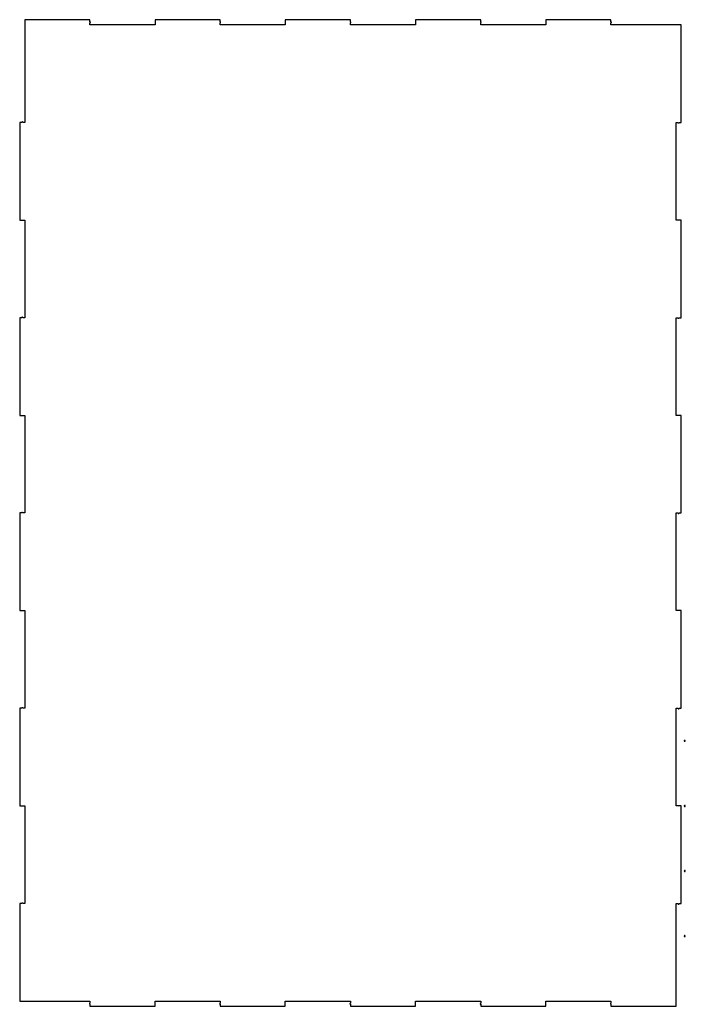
# Model space of a CAD drawing. Header units: metres. Extents: x 7 to 1655, y 5 to 613.
# Drawn here: x 7 to 416, y 7 to 613 of the extents above; entities that cross this region are included whole.
import ezdxf

# ---------------------------------------------------------------- set-up
doc = ezdxf.new("R2010")
doc.units = ezdxf.units.M

msp = doc.modelspace()

# ---------------------------------------------------------------- linework, layer by layer
for p, q in [((50, 613.1), (10, 613.1)), ((10, 613.1), (10, 550)), ((50, 611.86), (50, 613.1)), ((130, 613.1), (90, 613.1)), ((90, 613.1), (90, 610)), ((130, 611.86), (130, 613.1)), ((210, 613.1), (170, 613.1)), ((170, 613.1), (170, 610)), ((210, 611.86), (210, 613.1)), ((290, 613.1), (250, 613.1)), ((250, 613.1), (250, 610)), ((290, 611.86), (290, 613.1)), ((370, 613.1), (330, 613.1)), ((330, 613.1), (330, 610)), ((370, 611.86), (370, 613.1)), ((50.0324, 611.858), (50, 611.86)), ((50, 611.24), (50.0324, 611.242)), ((50, 610), (50, 611.24)), ((90, 610), (50, 610)), ((50.0645, 611.853), (50.0324, 611.858)), ((50.0324, 611.242), (50.0645, 611.247)), ((50.0958, 611.845), (50.0645, 611.853)), ((50.0645, 611.247), (50.0958, 611.255)), ((50.1261, 611.833), (50.0958, 611.845)), ((50.0958, 611.255), (50.1261, 611.267)), ((50.155, 611.818), (50.1261, 611.833)), ((50.1261, 611.267), (50.155, 611.282)), ((50.1822, 611.801), (50.155, 611.818)), ((50.155, 611.282), (50.1822, 611.299)), ((50.2074, 611.78), (50.1822, 611.801)), ((50.1822, 611.299), (50.2074, 611.32)), ((50.2304, 611.757), (50.2074, 611.78)), ((50.2074, 611.32), (50.2304, 611.343)), ((50.2508, 611.732), (50.2304, 611.757)), ((50.2304, 611.343), (50.2508, 611.368)), ((50.2685, 611.705), (50.2508, 611.732)), ((50.2508, 611.368), (50.2685, 611.395)), ((50.2832, 611.676), (50.2685, 611.705)), ((50.2685, 611.395), (50.2832, 611.424)), ((50.2948, 611.646), (50.2832, 611.676)), ((50.2832, 611.424), (50.2948, 611.454)), ((50.3032, 611.614), (50.2948, 611.646)), ((50.2948, 611.454), (50.3032, 611.486)), ((50.3083, 611.582), (50.3032, 611.614)), ((50.3032, 611.486), (50.3083, 611.518)), ((50.31, 611.55), (50.3083, 611.582)), ((50.3083, 611.518), (50.31, 611.55)), ((130.032, 611.858), (130, 611.86)), ((130, 611.24), (130.032, 611.242)), ((130, 610), (130, 611.24)), ((170, 610), (130, 610)), ((130.064, 611.853), (130.032, 611.858)), ((130.032, 611.242), (130.064, 611.247)), ((130.096, 611.845), (130.064, 611.853)), ((130.064, 611.247), (130.096, 611.255)), ((130.126, 611.833), (130.096, 611.845)), ((130.096, 611.255), (130.126, 611.267)), ((130.155, 611.818), (130.126, 611.833)), ((130.126, 611.267), (130.155, 611.282)), ((130.182, 611.801), (130.155, 611.818)), ((130.155, 611.282), (130.182, 611.299)), ((130.207, 611.78), (130.182, 611.801)), ((130.182, 611.299), (130.207, 611.32)), ((130.23, 611.757), (130.207, 611.78)), ((130.207, 611.32), (130.23, 611.343)), ((130.251, 611.732), (130.23, 611.757)), ((130.23, 611.343), (130.251, 611.368)), ((130.268, 611.705), (130.251, 611.732)), ((130.251, 611.368), (130.268, 611.395)), ((130.283, 611.676), (130.268, 611.705)), ((130.268, 611.395), (130.283, 611.424)), ((130.295, 611.646), (130.283, 611.676)), ((130.283, 611.424), (130.295, 611.454)), ((130.303, 611.614), (130.295, 611.646)), ((130.295, 611.454), (130.303, 611.486)), ((130.308, 611.582), (130.303, 611.614)), ((130.303, 611.486), (130.308, 611.518)), ((130.31, 611.55), (130.308, 611.582)), ((130.308, 611.518), (130.31, 611.55)), ((210.032, 611.858), (210, 611.86)), ((210, 611.24), (210.032, 611.242)), ((210, 610), (210, 611.24)), ((250, 610), (210, 610)), ((210.064, 611.853), (210.032, 611.858)), ((210.032, 611.242), (210.064, 611.247)), ((210.096, 611.845), (210.064, 611.853)), ((210.064, 611.247), (210.096, 611.255)), ((210.126, 611.833), (210.096, 611.845)), ((210.096, 611.255), (210.126, 611.267)), ((210.155, 611.818), (210.126, 611.833)), ((210.126, 611.267), (210.155, 611.282)), ((210.182, 611.801), (210.155, 611.818)), ((210.155, 611.282), (210.182, 611.299)), ((210.207, 611.78), (210.182, 611.801)), ((210.182, 611.299), (210.207, 611.32)), ((210.23, 611.757), (210.207, 611.78)), ((210.207, 611.32), (210.23, 611.343)), ((210.251, 611.732), (210.23, 611.757)), ((210.23, 611.343), (210.251, 611.368)), ((210.268, 611.705), (210.251, 611.732)), ((210.251, 611.368), (210.268, 611.395)), ((210.283, 611.676), (210.268, 611.705)), ((210.268, 611.395), (210.283, 611.424)), ((210.295, 611.646), (210.283, 611.676)), ((210.283, 611.424), (210.295, 611.454)), ((210.303, 611.614), (210.295, 611.646)), ((210.295, 611.454), (210.303, 611.486)), ((210.308, 611.582), (210.303, 611.614)), ((210.303, 611.486), (210.308, 611.518)), ((210.31, 611.55), (210.308, 611.582)), ((210.308, 611.518), (210.31, 611.55)), ((290.032, 611.858), (290, 611.86)), ((290, 611.24), (290.032, 611.242)), ((290, 610), (290, 611.24)), ((330, 610), (290, 610)), ((290.064, 611.853), (290.032, 611.858)), ((290.032, 611.242), (290.064, 611.247)), ((290.096, 611.845), (290.064, 611.853)), ((290.064, 611.247), (290.096, 611.255)), ((290.126, 611.833), (290.096, 611.845)), ((290.096, 611.255), (290.126, 611.267)), ((290.155, 611.818), (290.126, 611.833)), ((290.126, 611.267), (290.155, 611.282)), ((290.182, 611.801), (290.155, 611.818)), ((290.155, 611.282), (290.182, 611.299)), ((290.207, 611.78), (290.182, 611.801)), ((290.182, 611.299), (290.207, 611.32)), ((290.23, 611.757), (290.207, 611.78)), ((290.207, 611.32), (290.23, 611.343)), ((290.251, 611.732), (290.23, 611.757)), ((290.23, 611.343), (290.251, 611.368)), ((290.268, 611.705), (290.251, 611.732)), ((290.251, 611.368), (290.268, 611.395)), ((290.283, 611.676), (290.268, 611.705)), ((290.268, 611.395), (290.283, 611.424)), ((290.295, 611.646), (290.283, 611.676)), ((290.283, 611.424), (290.295, 611.454)), ((290.303, 611.614), (290.295, 611.646)), ((290.295, 611.454), (290.303, 611.486)), ((290.308, 611.582), (290.303, 611.614)), ((290.303, 611.486), (290.308, 611.518)), ((290.31, 611.55), (290.308, 611.582)), ((290.308, 611.518), (290.31, 611.55)), ((370.032, 611.858), (370, 611.86)), ((370, 611.24), (370.032, 611.242)), ((370, 610), (370, 611.24)), ((413.1, 610), (370, 610)), ((370.064, 611.853), (370.032, 611.858)), ((370.032, 611.242), (370.064, 611.247)), ((370.096, 611.845), (370.064, 611.853)), ((370.064, 611.247), (370.096, 611.255)), ((370.126, 611.833), (370.096, 611.845)), ((370.096, 611.255), (370.126, 611.267)), ((370.155, 611.818), (370.126, 611.833)), ((370.126, 611.267), (370.155, 611.282)), ((370.182, 611.801), (370.155, 611.818)), ((370.155, 611.282), (370.182, 611.299)), ((370.207, 611.78), (370.182, 611.801)), ((370.182, 611.299), (370.207, 611.32)), ((370.23, 611.757), (370.207, 611.78)), ((370.207, 611.32), (370.23, 611.343)), ((370.251, 611.732), (370.23, 611.757)), ((370.23, 611.343), (370.251, 611.368)), ((370.268, 611.705), (370.251, 611.732)), ((370.251, 611.368), (370.268, 611.395)), ((370.283, 611.676), (370.268, 611.705)), ((370.268, 611.395), (370.283, 611.424)), ((370.295, 611.646), (370.283, 611.676)), ((370.283, 611.424), (370.295, 611.454)), ((370.303, 611.614), (370.295, 611.646)), ((370.295, 611.454), (370.303, 611.486)), ((370.308, 611.582), (370.303, 611.614)), ((370.303, 611.486), (370.308, 611.518)), ((370.31, 611.55), (370.308, 611.582)), ((370.308, 611.518), (370.31, 611.55)), ((413.1, 550), (413.1, 610)), ((8.14, 550), (6.89999, 550)), ((6.89999, 550), (6.89999, 490)), ((8.14169, 550.032), (8.14, 550)), ((8.14677, 550.064), (8.14169, 550.032)), ((8.15517, 550.096), (8.14677, 550.064)), ((8.16679, 550.126), (8.15517, 550.096)), ((8.18152, 550.155), (8.16679, 550.126)), ((8.1992, 550.182), (8.18152, 550.155)), ((8.21962, 550.207), (8.1992, 550.182)), ((8.24257, 550.23), (8.21962, 550.207)), ((8.26778, 550.251), (8.24257, 550.23)), ((8.295, 550.268), (8.26778, 550.251)), ((8.3239, 550.283), (8.295, 550.268)), ((8.3542, 550.295), (8.3239, 550.283)), ((8.38554, 550.303), (8.3542, 550.295)), ((8.41759, 550.308), (8.38554, 550.303)), ((8.45, 550.31), (8.41759, 550.308)), ((8.48239, 550.308), (8.45, 550.31)), ((8.51445, 550.303), (8.48239, 550.308)), ((8.54579, 550.295), (8.51445, 550.303)), ((8.57608, 550.283), (8.54579, 550.295)), ((8.605, 550.268), (8.57608, 550.283)), ((8.6322, 550.251), (8.605, 550.268)), ((8.65742, 550.23), (8.6322, 550.251)), ((8.68037, 550.207), (8.65742, 550.23)), ((8.70079, 550.182), (8.68037, 550.207)), ((8.71846, 550.155), (8.70079, 550.182)), ((8.7332, 550.126), (8.71846, 550.155)), ((8.74483, 550.096), (8.7332, 550.126)), ((8.75322, 550.064), (8.74483, 550.096)), ((8.7583, 550.032), (8.75322, 550.064)), ((8.75999, 550), (8.7583, 550.032)), ((10, 550), (8.75999, 550)), ((410, 490), (410, 550)), ((410, 550), (411.24, 550)), ((411.24, 550), (411.242, 549.968)), ((411.242, 549.968), (411.247, 549.936)), ((411.247, 549.936), (411.255, 549.904)), ((411.255, 549.904), (411.267, 549.874)), ((411.267, 549.874), (411.282, 549.845)), ((411.282, 549.845), (411.299, 549.818)), ((411.299, 549.818), (411.32, 549.793)), ((411.32, 549.793), (411.343, 549.77)), ((411.343, 549.77), (411.368, 549.749)), ((411.368, 549.749), (411.395, 549.732)), ((411.395, 549.732), (411.424, 549.717)), ((411.424, 549.717), (411.454, 549.705)), ((411.454, 549.705), (411.486, 549.697)), ((411.486, 549.697), (411.518, 549.692)), ((411.518, 549.692), (411.55, 549.69)), ((411.55, 549.69), (411.582, 549.692)), ((411.582, 549.692), (411.614, 549.697)), ((411.614, 549.697), (411.646, 549.705)), ((411.646, 549.705), (411.676, 549.717)), ((411.676, 549.717), (411.705, 549.732)), ((411.705, 549.732), (411.732, 549.749)), ((411.732, 549.749), (411.757, 549.77)), ((411.757, 549.77), (411.78, 549.793)), ((411.78, 549.793), (411.801, 549.818)), ((411.801, 549.818), (411.818, 549.845)), ((411.818, 549.845), (411.833, 549.874)), ((411.833, 549.874), (411.845, 549.904)), ((411.845, 549.904), (411.853, 549.936)), ((411.853, 549.936), (411.858, 549.968)), ((411.858, 549.968), (411.86, 550)), ((411.86, 550), (413.1, 550)), ((6.89999, 490), (10, 490)), ((10, 490), (10, 430)), ((413.1, 490), (410, 490)), ((413.1, 430), (413.1, 490)), ((8.14, 430), (6.89999, 430)), ((6.89999, 430), (6.89999, 370)), ((8.14169, 430.032), (8.14, 430)), ((8.14677, 430.064), (8.14169, 430.032)), ((8.15517, 430.096), (8.14677, 430.064)), ((8.16679, 430.126), (8.15517, 430.096)), ((8.18152, 430.155), (8.16679, 430.126)), ((8.1992, 430.182), (8.18152, 430.155)), ((8.21962, 430.207), (8.1992, 430.182)), ((8.24257, 430.23), (8.21962, 430.207)), ((8.26778, 430.251), (8.24257, 430.23)), ((8.295, 430.268), (8.26778, 430.251)), ((8.3239, 430.283), (8.295, 430.268)), ((8.3542, 430.295), (8.3239, 430.283)), ((8.38554, 430.303), (8.3542, 430.295)), ((8.41759, 430.308), (8.38554, 430.303)), ((8.45, 430.31), (8.41759, 430.308)), ((8.48239, 430.308), (8.45, 430.31)), ((8.51445, 430.303), (8.48239, 430.308)), ((8.54579, 430.295), (8.51445, 430.303)), ((8.57608, 430.283), (8.54579, 430.295)), ((8.605, 430.268), (8.57608, 430.283)), ((8.6322, 430.251), (8.605, 430.268)), ((8.65742, 430.23), (8.6322, 430.251)), ((8.68037, 430.207), (8.65742, 430.23)), ((8.70079, 430.182), (8.68037, 430.207)), ((8.71846, 430.155), (8.70079, 430.182)), ((8.7332, 430.126), (8.71846, 430.155)), ((8.74483, 430.096), (8.7332, 430.126)), ((8.75322, 430.064), (8.74483, 430.096)), ((8.7583, 430.032), (8.75322, 430.064)), ((8.75999, 430), (8.7583, 430.032)), ((10, 430), (8.75999, 430)), ((410, 370), (410, 430)), ((410, 430), (411.24, 430)), ((411.24, 430), (411.242, 429.968)), ((411.242, 429.968), (411.247, 429.936)), ((411.247, 429.936), (411.255, 429.904)), ((411.255, 429.904), (411.267, 429.874)), ((411.267, 429.874), (411.282, 429.845)), ((411.282, 429.845), (411.299, 429.818)), ((411.299, 429.818), (411.32, 429.793)), ((411.32, 429.793), (411.343, 429.77)), ((411.343, 429.77), (411.368, 429.749)), ((411.368, 429.749), (411.395, 429.732)), ((411.395, 429.732), (411.424, 429.717)), ((411.424, 429.717), (411.454, 429.705)), ((411.454, 429.705), (411.486, 429.697)), ((411.486, 429.697), (411.518, 429.692)), ((411.518, 429.692), (411.55, 429.69)), ((411.55, 429.69), (411.582, 429.692)), ((411.582, 429.692), (411.614, 429.697)), ((411.614, 429.697), (411.646, 429.705)), ((411.646, 429.705), (411.676, 429.717)), ((411.676, 429.717), (411.705, 429.732)), ((411.705, 429.732), (411.732, 429.749)), ((411.732, 429.749), (411.757, 429.77)), ((411.757, 429.77), (411.78, 429.793)), ((411.78, 429.793), (411.801, 429.818)), ((411.801, 429.818), (411.818, 429.845)), ((411.818, 429.845), (411.833, 429.874)), ((411.833, 429.874), (411.845, 429.904)), ((411.845, 429.904), (411.853, 429.936)), ((411.853, 429.936), (411.858, 429.968)), ((411.858, 429.968), (411.86, 430)), ((411.86, 430), (413.1, 430)), ((6.89999, 370), (10, 370)), ((10, 370), (10, 310)), ((413.1, 370), (410, 370)), ((413.1, 310), (413.1, 370)), ((8.14, 310), (6.89999, 310)), ((6.89999, 310), (6.89999, 250)), ((8.14169, 310.032), (8.14, 310)), ((8.14677, 310.064), (8.14169, 310.032)), ((8.15517, 310.096), (8.14677, 310.064)), ((8.16679, 310.126), (8.15517, 310.096)), ((8.18152, 310.155), (8.16679, 310.126)), ((8.1992, 310.182), (8.18152, 310.155)), ((8.21962, 310.207), (8.1992, 310.182)), ((8.24257, 310.23), (8.21962, 310.207)), ((8.26778, 310.251), (8.24257, 310.23)), ((8.295, 310.268), (8.26778, 310.251)), ((8.3239, 310.283), (8.295, 310.268)), ((8.3542, 310.295), (8.3239, 310.283)), ((8.38554, 310.303), (8.3542, 310.295)), ((8.41759, 310.308), (8.38554, 310.303)), ((8.45, 310.31), (8.41759, 310.308)), ((8.48239, 310.308), (8.45, 310.31)), ((8.51445, 310.303), (8.48239, 310.308)), ((8.54579, 310.295), (8.51445, 310.303)), ((8.57608, 310.283), (8.54579, 310.295)), ((8.605, 310.268), (8.57608, 310.283)), ((8.6322, 310.251), (8.605, 310.268)), ((8.65742, 310.23), (8.6322, 310.251)), ((8.68037, 310.207), (8.65742, 310.23)), ((8.70079, 310.182), (8.68037, 310.207)), ((8.71846, 310.155), (8.70079, 310.182)), ((8.7332, 310.126), (8.71846, 310.155)), ((8.74483, 310.096), (8.7332, 310.126)), ((8.75322, 310.064), (8.74483, 310.096)), ((8.7583, 310.032), (8.75322, 310.064)), ((8.75999, 310), (8.7583, 310.032)), ((10, 310), (8.75999, 310)), ((410, 250), (410, 310)), ((410, 310), (411.24, 310)), ((411.24, 310), (411.242, 309.968)), ((411.242, 309.968), (411.247, 309.936)), ((411.247, 309.936), (411.255, 309.904)), ((411.255, 309.904), (411.267, 309.874)), ((411.267, 309.874), (411.282, 309.845)), ((411.282, 309.845), (411.299, 309.818)), ((411.299, 309.818), (411.32, 309.793)), ((411.32, 309.793), (411.343, 309.77)), ((411.343, 309.77), (411.368, 309.749)), ((411.368, 309.749), (411.395, 309.732)), ((411.395, 309.732), (411.424, 309.717)), ((411.424, 309.717), (411.454, 309.705)), ((411.454, 309.705), (411.486, 309.697)), ((411.486, 309.697), (411.518, 309.692)), ((411.518, 309.692), (411.55, 309.69)), ((411.55, 309.69), (411.582, 309.692)), ((411.582, 309.692), (411.614, 309.697)), ((411.614, 309.697), (411.646, 309.705)), ((411.646, 309.705), (411.676, 309.717)), ((411.676, 309.717), (411.705, 309.732)), ((411.705, 309.732), (411.732, 309.749)), ((411.732, 309.749), (411.757, 309.77)), ((411.757, 309.77), (411.78, 309.793)), ((411.78, 309.793), (411.801, 309.818)), ((411.801, 309.818), (411.818, 309.845)), ((411.818, 309.845), (411.833, 309.874)), ((411.833, 309.874), (411.845, 309.904)), ((411.845, 309.904), (411.853, 309.936)), ((411.853, 309.936), (411.858, 309.968)), ((411.858, 309.968), (411.86, 310)), ((411.86, 310), (413.1, 310)), ((6.89999, 250), (10, 250)), ((10, 250), (10, 190)), ((413.1, 250), (410, 250)), ((413.1, 190), (413.1, 250)), ((8.14, 190), (6.89999, 190)), ((6.89999, 190), (6.89999, 130)), ((8.14169, 190.032), (8.14, 190)), ((8.14677, 190.064), (8.14169, 190.032)), ((8.15517, 190.096), (8.14677, 190.064)), ((8.16679, 190.126), (8.15517, 190.096)), ((8.18152, 190.155), (8.16679, 190.126)), ((8.1992, 190.182), (8.18152, 190.155)), ((8.21962, 190.207), (8.1992, 190.182)), ((8.24257, 190.23), (8.21962, 190.207)), ((8.26778, 190.251), (8.24257, 190.23)), ((8.295, 190.268), (8.26778, 190.251)), ((8.3239, 190.283), (8.295, 190.268)), ((8.3542, 190.295), (8.3239, 190.283)), ((8.38554, 190.303), (8.3542, 190.295)), ((8.41759, 190.308), (8.38554, 190.303)), ((8.45, 190.31), (8.41759, 190.308)), ((8.48239, 190.308), (8.45, 190.31)), ((8.51445, 190.303), (8.48239, 190.308)), ((8.54579, 190.295), (8.51445, 190.303)), ((8.57608, 190.283), (8.54579, 190.295)), ((8.605, 190.268), (8.57608, 190.283)), ((8.6322, 190.251), (8.605, 190.268)), ((8.65742, 190.23), (8.6322, 190.251)), ((8.68037, 190.207), (8.65742, 190.23)), ((8.70079, 190.182), (8.68037, 190.207)), ((8.71846, 190.155), (8.70079, 190.182)), ((8.7332, 190.126), (8.71846, 190.155)), ((8.74483, 190.096), (8.7332, 190.126)), ((8.75322, 190.064), (8.74483, 190.096)), ((8.7583, 190.032), (8.75322, 190.064)), ((8.75999, 190), (8.7583, 190.032)), ((10, 190), (8.75999, 190)), ((410, 130), (410, 190)), ((410, 190), (411.24, 190)), ((411.24, 190), (411.242, 189.968)), ((411.242, 189.968), (411.247, 189.936)), ((411.247, 189.936), (411.255, 189.904)), ((411.255, 189.904), (411.267, 189.874)), ((411.267, 189.874), (411.282, 189.845)), ((411.282, 189.845), (411.299, 189.818)), ((411.299, 189.818), (411.32, 189.793)), ((411.32, 189.793), (411.343, 189.77)), ((411.343, 189.77), (411.368, 189.749)), ((411.368, 189.749), (411.395, 189.732)), ((411.395, 189.732), (411.424, 189.717)), ((411.424, 189.717), (411.454, 189.705)), ((411.454, 189.705), (411.486, 189.697)), ((411.486, 189.697), (411.518, 189.692)), ((411.518, 189.692), (411.55, 189.69)), ((411.55, 189.69), (411.582, 189.692)), ((411.582, 189.692), (411.614, 189.697)), ((411.614, 189.697), (411.646, 189.705)), ((411.646, 189.705), (411.676, 189.717)), ((411.676, 189.717), (411.705, 189.732)), ((411.705, 189.732), (411.732, 189.749)), ((411.732, 189.749), (411.757, 189.77)), ((411.757, 189.77), (411.78, 189.793)), ((411.78, 189.793), (411.801, 189.818)), ((411.801, 189.818), (411.818, 189.845)), ((411.818, 189.845), (411.833, 189.874)), ((411.833, 189.874), (411.845, 189.904)), ((411.845, 189.904), (411.853, 189.936)), ((411.853, 189.936), (411.858, 189.968)), ((411.858, 189.968), (411.86, 190)), ((411.86, 190), (413.1, 190)), ((415.042, 170.032), (415.04, 170)), ((415.04, 170), (415.042, 169.968)), ((415.047, 170.064), (415.042, 170.032)), ((415.042, 169.968), (415.047, 169.936)), ((415.055, 170.096), (415.047, 170.064)), ((415.047, 169.936), (415.055, 169.904)), ((415.067, 170.126), (415.055, 170.096)), ((415.055, 169.904), (415.067, 169.874)), ((415.082, 170.155), (415.067, 170.126)), ((415.067, 169.874), (415.082, 169.845)), ((415.099, 170.182), (415.082, 170.155)), ((415.082, 169.845), (415.099, 169.818)), ((415.12, 170.207), (415.099, 170.182)), ((415.099, 169.818), (415.12, 169.793)), ((415.143, 170.23), (415.12, 170.207)), ((415.12, 169.793), (415.143, 169.77)), ((415.168, 170.251), (415.143, 170.23)), ((415.143, 169.77), (415.168, 169.749)), ((415.195, 170.268), (415.168, 170.251)), ((415.168, 169.749), (415.195, 169.732)), ((415.224, 170.283), (415.195, 170.268)), ((415.254, 170.295), (415.224, 170.283)), ((415.286, 170.303), (415.254, 170.295)), ((415.318, 170.308), (415.286, 170.303)), ((415.35, 170.31), (415.318, 170.308)), ((415.382, 170.308), (415.35, 170.31)), ((415.414, 170.303), (415.382, 170.308)), ((415.446, 170.295), (415.414, 170.303)), ((415.476, 170.283), (415.446, 170.295)), ((415.505, 170.268), (415.476, 170.283)), ((415.532, 170.251), (415.505, 170.268)), ((415.505, 169.732), (415.532, 169.749)), ((415.557, 170.23), (415.532, 170.251)), ((415.532, 169.749), (415.557, 169.77)), ((415.58, 170.207), (415.557, 170.23)), ((415.557, 169.77), (415.58, 169.793)), ((415.601, 170.182), (415.58, 170.207)), ((415.58, 169.793), (415.601, 169.818)), ((415.618, 170.155), (415.601, 170.182)), ((415.601, 169.818), (415.618, 169.845)), ((415.633, 170.126), (415.618, 170.155)), ((415.618, 169.845), (415.633, 169.874)), ((415.645, 170.096), (415.633, 170.126)), ((415.633, 169.874), (415.645, 169.904)), ((415.653, 170.064), (415.645, 170.096)), ((415.645, 169.904), (415.653, 169.936)), ((415.658, 170.032), (415.653, 170.064)), ((415.653, 169.936), (415.658, 169.968)), ((415.66, 170), (415.658, 170.032)), ((415.658, 169.968), (415.66, 170)), ((415.195, 169.732), (415.224, 169.717)), ((415.224, 169.717), (415.254, 169.705)), ((415.254, 169.705), (415.286, 169.697)), ((415.286, 169.697), (415.318, 169.692)), ((415.318, 169.692), (415.35, 169.69)), ((415.35, 169.69), (415.382, 169.692)), ((415.382, 169.692), (415.414, 169.697)), ((415.414, 169.697), (415.446, 169.705)), ((415.446, 169.705), (415.476, 169.717)), ((415.476, 169.717), (415.505, 169.732)), ((6.89999, 130), (10, 130)), ((10, 130), (10, 70)), ((413.1, 130), (410, 130)), ((413.1, 70), (413.1, 130)), ((415.042, 130.032), (415.04, 130)), ((415.04, 130), (415.042, 129.968)), ((415.047, 130.064), (415.042, 130.032)), ((415.042, 129.968), (415.047, 129.936)), ((415.055, 130.096), (415.047, 130.064)), ((415.047, 129.936), (415.055, 129.904)), ((415.067, 130.126), (415.055, 130.096)), ((415.055, 129.904), (415.067, 129.874)), ((415.082, 130.155), (415.067, 130.126)), ((415.067, 129.874), (415.082, 129.845)), ((415.099, 130.182), (415.082, 130.155)), ((415.082, 129.845), (415.099, 129.818)), ((415.12, 130.207), (415.099, 130.182)), ((415.099, 129.818), (415.12, 129.793)), ((415.143, 130.23), (415.12, 130.207)), ((415.12, 129.793), (415.143, 129.77)), ((415.168, 130.251), (415.143, 130.23)), ((415.143, 129.77), (415.168, 129.749)), ((415.195, 130.268), (415.168, 130.251)), ((415.168, 129.749), (415.195, 129.732)), ((415.224, 130.283), (415.195, 130.268)), ((415.195, 129.732), (415.224, 129.717)), ((415.254, 130.295), (415.224, 130.283)), ((415.224, 129.717), (415.254, 129.705)), ((415.286, 130.303), (415.254, 130.295)), ((415.254, 129.705), (415.286, 129.697)), ((415.318, 130.308), (415.286, 130.303)), ((415.286, 129.697), (415.318, 129.692)), ((415.35, 130.31), (415.318, 130.308)), ((415.318, 129.692), (415.35, 129.69)), ((415.382, 130.308), (415.35, 130.31)), ((415.35, 129.69), (415.382, 129.692)), ((415.414, 130.303), (415.382, 130.308)), ((415.382, 129.692), (415.414, 129.697)), ((415.446, 130.295), (415.414, 130.303)), ((415.414, 129.697), (415.446, 129.705)), ((415.476, 130.283), (415.446, 130.295)), ((415.446, 129.705), (415.476, 129.717)), ((415.505, 130.268), (415.476, 130.283)), ((415.476, 129.717), (415.505, 129.732)), ((415.532, 130.251), (415.505, 130.268)), ((415.505, 129.732), (415.532, 129.749)), ((415.557, 130.23), (415.532, 130.251)), ((415.532, 129.749), (415.557, 129.77)), ((415.58, 130.207), (415.557, 130.23)), ((415.557, 129.77), (415.58, 129.793)), ((415.601, 130.182), (415.58, 130.207)), ((415.58, 129.793), (415.601, 129.818)), ((415.618, 130.155), (415.601, 130.182)), ((415.601, 129.818), (415.618, 129.845)), ((415.633, 130.126), (415.618, 130.155)), ((415.618, 129.845), (415.633, 129.874)), ((415.645, 130.096), (415.633, 130.126)), ((415.633, 129.874), (415.645, 129.904)), ((415.653, 130.064), (415.645, 130.096)), ((415.645, 129.904), (415.653, 129.936)), ((415.658, 130.032), (415.653, 130.064)), ((415.653, 129.936), (415.658, 129.968)), ((415.66, 130), (415.658, 130.032)), ((415.658, 129.968), (415.66, 130)), ((415.042, 90.0324), (415.04, 90)), ((415.04, 90), (415.042, 89.9676)), ((415.047, 90.0645), (415.042, 90.0324)), ((415.042, 89.9676), (415.047, 89.9355)), ((415.055, 90.0958), (415.047, 90.0645)), ((415.047, 89.9355), (415.055, 89.9042)), ((415.067, 90.1261), (415.055, 90.0958)), ((415.055, 89.9042), (415.067, 89.8739)), ((415.082, 90.155), (415.067, 90.1261)), ((415.067, 89.8739), (415.082, 89.845)), ((415.099, 90.1822), (415.082, 90.155)), ((415.082, 89.845), (415.099, 89.8178)), ((415.12, 90.2074), (415.099, 90.1822)), ((415.099, 89.8178), (415.12, 89.7926)), ((415.143, 90.2304), (415.12, 90.2074)), ((415.12, 89.7926), (415.143, 89.7696)), ((415.168, 90.2508), (415.143, 90.2304)), ((415.143, 89.7696), (415.168, 89.7492)), ((415.195, 90.2685), (415.168, 90.2508)), ((415.168, 89.7492), (415.195, 89.7315)), ((415.224, 90.2832), (415.195, 90.2685)), ((415.195, 89.7315), (415.224, 89.7168)), ((415.254, 90.2948), (415.224, 90.2832)), ((415.224, 89.7168), (415.254, 89.7052)), ((415.286, 90.3032), (415.254, 90.2948)), ((415.254, 89.7052), (415.286, 89.6968)), ((415.318, 90.3083), (415.286, 90.3032)), ((415.286, 89.6968), (415.318, 89.6917)), ((415.35, 90.31), (415.318, 90.3083)), ((415.318, 89.6917), (415.35, 89.69)), ((415.382, 90.3083), (415.35, 90.31)), ((415.35, 89.69), (415.382, 89.6917)), ((415.414, 90.3032), (415.382, 90.3083)), ((415.382, 89.6917), (415.414, 89.6968)), ((415.446, 90.2948), (415.414, 90.3032)), ((415.414, 89.6968), (415.446, 89.7052)), ((415.476, 90.2832), (415.446, 90.2948)), ((415.446, 89.7052), (415.476, 89.7168)), ((415.505, 90.2685), (415.476, 90.2832)), ((415.476, 89.7168), (415.505, 89.7315)), ((415.532, 90.2508), (415.505, 90.2685)), ((415.505, 89.7315), (415.532, 89.7492)), ((415.557, 90.2304), (415.532, 90.2508)), ((415.532, 89.7492), (415.557, 89.7696)), ((415.58, 90.2074), (415.557, 90.2304)), ((415.557, 89.7696), (415.58, 89.7926)), ((415.601, 90.1822), (415.58, 90.2074)), ((415.58, 89.7926), (415.601, 89.8178)), ((415.618, 90.155), (415.601, 90.1822)), ((415.601, 89.8178), (415.618, 89.845)), ((415.633, 90.1261), (415.618, 90.155)), ((415.618, 89.845), (415.633, 89.8739)), ((415.645, 90.0958), (415.633, 90.1261)), ((415.633, 89.8739), (415.645, 89.9042)), ((415.653, 90.0645), (415.645, 90.0958)), ((415.645, 89.9042), (415.653, 89.9355)), ((415.658, 90.0324), (415.653, 90.0645)), ((415.653, 89.9355), (415.658, 89.9676)), ((415.66, 90), (415.658, 90.0324)), ((415.658, 89.9676), (415.66, 90)), ((8.14, 70), (6.89999, 70)), ((6.89999, 70), (6.89999, 10)), ((8.14169, 70.0324), (8.14, 70)), ((8.14677, 70.0645), (8.14169, 70.0324)), ((8.15517, 70.0958), (8.14677, 70.0645)), ((8.16679, 70.1261), (8.15517, 70.0958)), ((8.18152, 70.155), (8.16679, 70.1261)), ((8.1992, 70.1822), (8.18152, 70.155)), ((8.21962, 70.2074), (8.1992, 70.1822)), ((8.24257, 70.2304), (8.21962, 70.2074)), ((8.26778, 70.2508), (8.24257, 70.2304)), ((8.295, 70.2685), (8.26778, 70.2508)), ((8.3239, 70.2832), (8.295, 70.2685)), ((8.3542, 70.2948), (8.3239, 70.2832)), ((8.38554, 70.3032), (8.3542, 70.2948)), ((8.41759, 70.3083), (8.38554, 70.3032)), ((8.45, 70.31), (8.41759, 70.3083)), ((8.48239, 70.3083), (8.45, 70.31)), ((8.51445, 70.3032), (8.48239, 70.3083)), ((8.54579, 70.2948), (8.51445, 70.3032)), ((8.57608, 70.2832), (8.54579, 70.2948)), ((8.605, 70.2685), (8.57608, 70.2832)), ((8.6322, 70.2508), (8.605, 70.2685)), ((8.65742, 70.2304), (8.6322, 70.2508)), ((8.68037, 70.2074), (8.65742, 70.2304)), ((8.70079, 70.1822), (8.68037, 70.2074)), ((8.71846, 70.155), (8.70079, 70.1822)), ((8.7332, 70.1261), (8.71846, 70.155)), ((8.74483, 70.0958), (8.7332, 70.1261)), ((8.75322, 70.0645), (8.74483, 70.0958)), ((8.7583, 70.0324), (8.75322, 70.0645)), ((8.75999, 70), (8.7583, 70.0324)), ((10, 70), (8.75999, 70)), ((410, 6.89999), (410, 70)), ((410, 70), (411.24, 70)), ((411.24, 70), (411.242, 69.9676)), ((411.242, 69.9676), (411.247, 69.9355)), ((411.247, 69.9355), (411.255, 69.9042)), ((411.255, 69.9042), (411.267, 69.8739)), ((411.267, 69.8739), (411.282, 69.845)), ((411.282, 69.845), (411.299, 69.8178)), ((411.299, 69.8178), (411.32, 69.7926)), ((411.32, 69.7926), (411.343, 69.7696)), ((411.343, 69.7696), (411.368, 69.7492)), ((411.368, 69.7492), (411.395, 69.7315)), ((411.395, 69.7315), (411.424, 69.7168)), ((411.424, 69.7168), (411.454, 69.7052)), ((411.454, 69.7052), (411.486, 69.6968)), ((411.486, 69.6968), (411.518, 69.6917)), ((411.518, 69.6917), (411.55, 69.69)), ((411.55, 69.69), (411.582, 69.6917)), ((411.582, 69.6917), (411.614, 69.6968)), ((411.614, 69.6968), (411.646, 69.7052)), ((411.646, 69.7052), (411.676, 69.7168)), ((411.676, 69.7168), (411.705, 69.7315)), ((411.705, 69.7315), (411.732, 69.7492)), ((411.732, 69.7492), (411.757, 69.7696)), ((411.757, 69.7696), (411.78, 69.7926)), ((411.78, 69.7926), (411.801, 69.8178)), ((411.801, 69.8178), (411.818, 69.845)), ((411.818, 69.845), (411.833, 69.8739)), ((411.833, 69.8739), (411.845, 69.9042)), ((411.845, 69.9042), (411.853, 69.9355)), ((411.853, 69.9355), (411.858, 69.9676)), ((411.858, 69.9676), (411.86, 70)), ((411.86, 70), (413.1, 70)), ((415.042, 50.0324), (415.04, 50)), ((415.04, 50), (415.042, 49.9676)), ((415.047, 50.0645), (415.042, 50.0324)), ((415.042, 49.9676), (415.047, 49.9355)), ((415.055, 50.0958), (415.047, 50.0645)), ((415.047, 49.9355), (415.055, 49.9042)), ((415.067, 50.1261), (415.055, 50.0958)), ((415.055, 49.9042), (415.067, 49.8739)), ((415.082, 50.155), (415.067, 50.1261)), ((415.067, 49.8739), (415.082, 49.845)), ((415.099, 50.1822), (415.082, 50.155)), ((415.082, 49.845), (415.099, 49.8178)), ((415.12, 50.2074), (415.099, 50.1822)), ((415.099, 49.8178), (415.12, 49.7926)), ((415.143, 50.2304), (415.12, 50.2074)), ((415.12, 49.7926), (415.143, 49.7696)), ((415.168, 50.2508), (415.143, 50.2304)), ((415.143, 49.7696), (415.168, 49.7492)), ((415.195, 50.2685), (415.168, 50.2508)), ((415.168, 49.7492), (415.195, 49.7315)), ((415.224, 50.2832), (415.195, 50.2685)), ((415.195, 49.7315), (415.224, 49.7168)), ((415.254, 50.2948), (415.224, 50.2832)), ((415.224, 49.7168), (415.254, 49.7052)), ((415.286, 50.3032), (415.254, 50.2948)), ((415.254, 49.7052), (415.286, 49.6968)), ((415.318, 50.3083), (415.286, 50.3032)), ((415.286, 49.6968), (415.318, 49.6917)), ((415.35, 50.31), (415.318, 50.3083)), ((415.318, 49.6917), (415.35, 49.69)), ((415.382, 50.3083), (415.35, 50.31)), ((415.35, 49.69), (415.382, 49.6917)), ((415.414, 50.3032), (415.382, 50.3083)), ((415.382, 49.6917), (415.414, 49.6968)), ((415.446, 50.2948), (415.414, 50.3032)), ((415.414, 49.6968), (415.446, 49.7052)), ((415.476, 50.2832), (415.446, 50.2948)), ((415.446, 49.7052), (415.476, 49.7168)), ((415.505, 50.2685), (415.476, 50.2832)), ((415.476, 49.7168), (415.505, 49.7315)), ((415.532, 50.2508), (415.505, 50.2685)), ((415.505, 49.7315), (415.532, 49.7492)), ((415.557, 50.2304), (415.532, 50.2508)), ((415.532, 49.7492), (415.557, 49.7696)), ((415.58, 50.2074), (415.557, 50.2304)), ((415.557, 49.7696), (415.58, 49.7926)), ((415.601, 50.1822), (415.58, 50.2074)), ((415.58, 49.7926), (415.601, 49.8178)), ((415.618, 50.155), (415.601, 50.1822)), ((415.601, 49.8178), (415.618, 49.845)), ((415.633, 50.1261), (415.618, 50.155)), ((415.618, 49.845), (415.633, 49.8739)), ((415.645, 50.0958), (415.633, 50.1261)), ((415.633, 49.8739), (415.645, 49.9042)), ((415.653, 50.0645), (415.645, 50.0958)), ((415.645, 49.9042), (415.653, 49.9355)), ((415.658, 50.0324), (415.653, 50.0645)), ((415.653, 49.9355), (415.658, 49.9676)), ((415.66, 50), (415.658, 50.0324)), ((415.658, 49.9676), (415.66, 50)), ((6.89999, 10), (50, 10)), ((49.6917, 8.48239), (49.69, 8.45)), ((49.69, 8.45), (49.6917, 8.41759)), ((49.6968, 8.51445), (49.6917, 8.48239)), ((49.6917, 8.41759), (49.6968, 8.38554)), ((49.7052, 8.54579), (49.6968, 8.51445)), ((49.6968, 8.38554), (49.7052, 8.3542)), ((49.7168, 8.57608), (49.7052, 8.54579)), ((49.7052, 8.3542), (49.7168, 8.3239)), ((49.7315, 8.605), (49.7168, 8.57608)), ((49.7168, 8.3239), (49.7315, 8.295)), ((49.7492, 8.6322), (49.7315, 8.605)), ((49.7315, 8.295), (49.7492, 8.26778)), ((49.7696, 8.65742), (49.7492, 8.6322)), ((49.7492, 8.26778), (49.7696, 8.24257)), ((49.7926, 8.68037), (49.7696, 8.65742)), ((49.7696, 8.24257), (49.7926, 8.21962)), ((49.8178, 8.70079), (49.7926, 8.68037)), ((49.7926, 8.21962), (49.8178, 8.1992)), ((49.845, 8.71846), (49.8178, 8.70079)), ((49.8178, 8.1992), (49.845, 8.18152)), ((49.8739, 8.7332), (49.845, 8.71846)), ((49.845, 8.18152), (49.8739, 8.16679)), ((49.9042, 8.74483), (49.8739, 8.7332)), ((49.8739, 8.16679), (49.9042, 8.15517)), ((49.9355, 8.75322), (49.9042, 8.74483)), ((49.9042, 8.15517), (49.9355, 8.14677)), ((49.9676, 8.7583), (49.9355, 8.75322)), ((49.9355, 8.14677), (49.9676, 8.14169)), ((50, 8.75999), (49.9676, 8.7583)), ((49.9676, 8.14169), (50, 8.14)), ((50, 10), (50, 8.75999)), ((50, 8.14), (50, 6.89999)), ((50, 6.89999), (90, 6.89999)), ((90, 10), (130, 10)), ((90, 6.89999), (90, 10)), ((129.692, 8.48239), (129.69, 8.45)), ((129.69, 8.45), (129.692, 8.41759)), ((129.697, 8.51445), (129.692, 8.48239)), ((129.692, 8.41759), (129.697, 8.38554)), ((129.705, 8.54579), (129.697, 8.51445)), ((129.697, 8.38554), (129.705, 8.3542)), ((129.717, 8.57608), (129.705, 8.54579)), ((129.705, 8.3542), (129.717, 8.3239)), ((129.732, 8.605), (129.717, 8.57608)), ((129.717, 8.3239), (129.732, 8.295)), ((129.749, 8.6322), (129.732, 8.605)), ((129.732, 8.295), (129.749, 8.26778)), ((129.77, 8.65742), (129.749, 8.6322)), ((129.749, 8.26778), (129.77, 8.24257)), ((129.793, 8.68037), (129.77, 8.65742)), ((129.77, 8.24257), (129.793, 8.21962)), ((129.818, 8.70079), (129.793, 8.68037)), ((129.793, 8.21962), (129.818, 8.1992)), ((129.845, 8.71846), (129.818, 8.70079)), ((129.818, 8.1992), (129.845, 8.18152)), ((129.874, 8.7332), (129.845, 8.71846)), ((129.845, 8.18152), (129.874, 8.16679)), ((129.904, 8.74483), (129.874, 8.7332)), ((129.874, 8.16679), (129.904, 8.15517)), ((129.936, 8.75322), (129.904, 8.74483)), ((129.904, 8.15517), (129.936, 8.14677)), ((129.968, 8.7583), (129.936, 8.75322)), ((129.936, 8.14677), (129.968, 8.14169)), ((130, 8.75999), (129.968, 8.7583)), ((129.968, 8.14169), (130, 8.14)), ((130, 10), (130, 8.75999)), ((130, 8.14), (130, 6.89999)), ((130, 6.89999), (170, 6.89999)), ((170, 6.89999), (170, 10)), ((170, 10), (210, 10)), ((209.692, 8.48239), (209.69, 8.45)), ((209.69, 8.45), (209.692, 8.41759)), ((209.697, 8.51445), (209.692, 8.48239)), ((209.692, 8.41759), (209.697, 8.38554)), ((209.705, 8.54579), (209.697, 8.51445)), ((209.697, 8.38554), (209.705, 8.3542)), ((209.717, 8.57608), (209.705, 8.54579)), ((209.705, 8.3542), (209.717, 8.3239)), ((209.732, 8.605), (209.717, 8.57608)), ((209.717, 8.3239), (209.732, 8.295)), ((209.749, 8.6322), (209.732, 8.605)), ((209.732, 8.295), (209.749, 8.26778)), ((209.77, 8.65742), (209.749, 8.6322)), ((209.749, 8.26778), (209.77, 8.24257)), ((209.793, 8.68037), (209.77, 8.65742)), ((209.77, 8.24257), (209.793, 8.21962)), ((209.818, 8.70079), (209.793, 8.68037)), ((209.793, 8.21962), (209.818, 8.1992)), ((209.845, 8.71846), (209.818, 8.70079)), ((209.818, 8.1992), (209.845, 8.18152)), ((209.874, 8.7332), (209.845, 8.71846)), ((209.845, 8.18152), (209.874, 8.16679)), ((209.904, 8.74483), (209.874, 8.7332)), ((209.874, 8.16679), (209.904, 8.15517)), ((209.936, 8.75322), (209.904, 8.74483)), ((209.904, 8.15517), (209.936, 8.14677)), ((209.968, 8.7583), (209.936, 8.75322)), ((209.936, 8.14677), (209.968, 8.14169)), ((210, 8.75999), (209.968, 8.7583)), ((209.968, 8.14169), (210, 8.14)), ((210, 10), (210, 8.75999)), ((210, 8.14), (210, 6.89999)), ((210, 6.89999), (250, 6.89999)), ((250, 6.89999), (250, 10)), ((250, 10), (290, 10)), ((289.692, 8.48239), (289.69, 8.45)), ((289.69, 8.45), (289.692, 8.41759)), ((289.697, 8.51445), (289.692, 8.48239)), ((289.692, 8.41759), (289.697, 8.38554)), ((289.705, 8.54579), (289.697, 8.51445)), ((289.697, 8.38554), (289.705, 8.3542)), ((289.717, 8.57608), (289.705, 8.54579)), ((289.705, 8.3542), (289.717, 8.3239)), ((289.732, 8.605), (289.717, 8.57608)), ((289.717, 8.3239), (289.732, 8.295)), ((289.749, 8.6322), (289.732, 8.605)), ((289.732, 8.295), (289.749, 8.26778)), ((289.77, 8.65742), (289.749, 8.6322)), ((289.749, 8.26778), (289.77, 8.24257)), ((289.793, 8.68037), (289.77, 8.65742)), ((289.77, 8.24257), (289.793, 8.21962)), ((289.818, 8.70079), (289.793, 8.68037)), ((289.793, 8.21962), (289.818, 8.1992)), ((289.845, 8.71846), (289.818, 8.70079)), ((289.818, 8.1992), (289.845, 8.18152)), ((289.874, 8.7332), (289.845, 8.71846)), ((289.845, 8.18152), (289.874, 8.16679)), ((289.904, 8.74483), (289.874, 8.7332)), ((289.874, 8.16679), (289.904, 8.15517)), ((289.936, 8.75322), (289.904, 8.74483)), ((289.904, 8.15517), (289.936, 8.14677)), ((289.968, 8.7583), (289.936, 8.75322)), ((289.936, 8.14677), (289.968, 8.14169)), ((290, 8.75999), (289.968, 8.7583)), ((289.968, 8.14169), (290, 8.14)), ((290, 10), (290, 8.75999)), ((290, 8.14), (290, 6.89999)), ((290, 6.89999), (330, 6.89999)), ((330, 6.89999), (330, 10)), ((330, 10), (370, 10)), ((369.692, 8.48239), (369.69, 8.45)), ((369.69, 8.45), (369.692, 8.41759)), ((369.697, 8.51445), (369.692, 8.48239)), ((369.692, 8.41759), (369.697, 8.38554)), ((369.705, 8.54579), (369.697, 8.51445)), ((369.697, 8.38554), (369.705, 8.3542)), ((369.717, 8.57608), (369.705, 8.54579)), ((369.705, 8.3542), (369.717, 8.3239)), ((369.732, 8.605), (369.717, 8.57608)), ((369.717, 8.3239), (369.732, 8.295)), ((369.749, 8.6322), (369.732, 8.605)), ((369.732, 8.295), (369.749, 8.26778)), ((369.77, 8.65742), (369.749, 8.6322)), ((369.749, 8.26778), (369.77, 8.24257)), ((369.793, 8.68037), (369.77, 8.65742)), ((369.77, 8.24257), (369.793, 8.21962)), ((369.818, 8.70079), (369.793, 8.68037)), ((369.793, 8.21962), (369.818, 8.1992)), ((369.845, 8.71846), (369.818, 8.70079)), ((369.818, 8.1992), (369.845, 8.18152)), ((369.874, 8.7332), (369.845, 8.71846)), ((369.845, 8.18152), (369.874, 8.16679)), ((369.904, 8.74483), (369.874, 8.7332)), ((369.874, 8.16679), (369.904, 8.15517)), ((369.936, 8.75322), (369.904, 8.74483)), ((369.904, 8.15517), (369.936, 8.14677)), ((369.968, 8.7583), (369.936, 8.75322)), ((369.936, 8.14677), (369.968, 8.14169)), ((370, 8.75999), (369.968, 8.7583)), ((369.968, 8.14169), (370, 8.14)), ((370, 10), (370, 8.75999)), ((370, 8.14), (370, 6.89999)), ((370, 6.89999), (410, 6.89999))]:
    msp.add_line(p, q)

doc.saveas('drawing.dxf')
